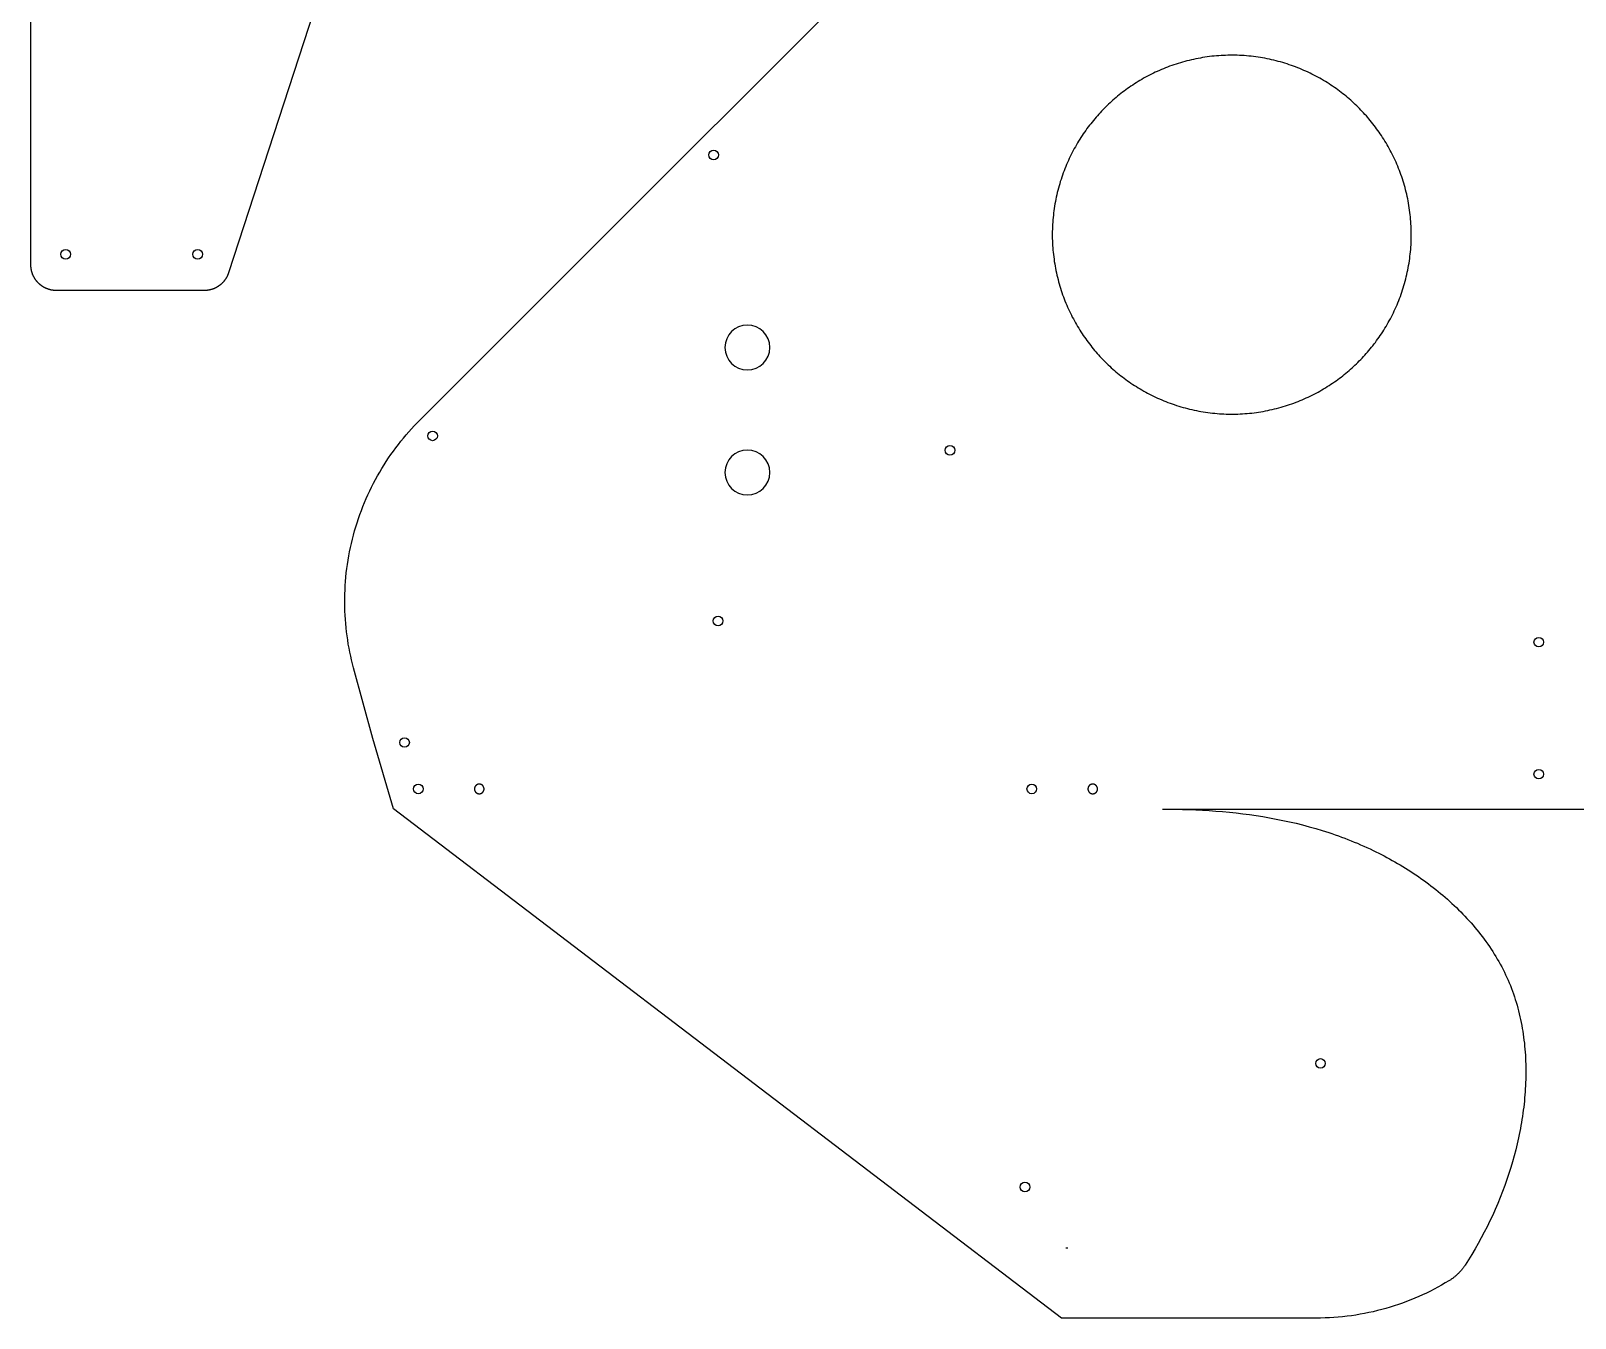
# Model space of a CAD drawing. Extents: x -30.1 to 30.1, y -20.4 to 27.1.
# Drawn here: x -30.11 to 0, y -20.42 to 4.69 of the extents above; entities that cross this region are included whole.
import ezdxf

# ---------------------------------------------------------------- set-up
doc = ezdxf.new("R2010")
doc.units = 0
doc.header["$LTSCALE"] = 15
doc.layers.add('CUT$EXTERIOR', color=1, linetype='CONTINUOUS')
doc.layers.add('CUT$INTERIOR', color=5, linetype='CONTINUOUS')

msp = doc.modelspace()

# ---------------------------------------------------------------- linework, layer by layer
at = {"layer": 'CUT$EXTERIOR'}
for p, q in [((-10.013, -20.418), (-23.043, -10.487)), ((-8.043, -10.49), (8.043, -10.49))]:
    msp.add_line(p, q, dxfattribs=at)
for points in [[(-22.636, 11.083), (-26.257, -0.032), (-26.259, -0.036), (-26.26, -0.04), (-26.262, -0.045), (-26.263, -0.049), (-26.265, -0.053), (-26.267, -0.058), (-26.268, -0.062), (-26.27, -0.066), (-26.272, -0.071), (-26.274, -0.075), (-26.276, -0.079), (-26.278, -0.084), (-26.28, -0.088), (-26.282, -0.092), (-26.284, -0.097), (-26.286, -0.101), (-26.288, -0.105), (-26.29, -0.109), (-26.292, -0.114), (-26.295, -0.118), (-26.297, -0.122), (-26.3, -0.126), (-26.302, -0.131), (-26.304, -0.135), (-26.307, -0.139), (-26.31, -0.143), (-26.312, -0.147), (-26.315, -0.151), (-26.318, -0.155), (-26.32, -0.159), (-26.323, -0.164), (-26.326, -0.168), (-26.329, -0.172), (-26.332, -0.176), (-26.335, -0.18), (-26.338, -0.183), (-26.341, -0.187), (-26.344, -0.191), (-26.347, -0.195), (-26.35, -0.199), (-26.354, -0.203), (-26.357, -0.207), (-26.36, -0.21), (-26.364, -0.214), (-26.367, -0.218), (-26.371, -0.221), (-26.374, -0.225), (-26.378, -0.229), (-26.381, -0.232), (-26.385, -0.236), (-26.388, -0.239), (-26.392, -0.243), (-26.396, -0.246), (-26.4, -0.249), (-26.403, -0.253), (-26.407, -0.256), (-26.411, -0.259), (-26.415, -0.263), (-26.419, -0.266), (-26.423, -0.269), (-26.427, -0.272), (-26.431, -0.275), (-26.435, -0.278), (-26.439, -0.281), (-26.443, -0.284), (-26.447, -0.287), (-26.451, -0.29), (-26.456, -0.293), (-26.46, -0.296), (-26.464, -0.298), (-26.468, -0.301), (-26.473, -0.304), (-26.477, -0.306), (-26.481, -0.309), (-26.486, -0.311), (-26.49, -0.314), (-26.495, -0.316), (-26.499, -0.319), (-26.504, -0.321), (-26.508, -0.323), (-26.513, -0.326), (-26.517, -0.328), (-26.522, -0.33), (-26.526, -0.332), (-26.531, -0.334), (-26.535, -0.336), (-26.54, -0.338), (-26.545, -0.34), (-26.549, -0.342), (-26.554, -0.344), (-26.559, -0.345), (-26.563, -0.347), (-26.568, -0.349), (-26.573, -0.35), (-26.577, -0.352), (-26.582, -0.353), (-26.587, -0.355), (-26.592, -0.356), (-26.596, -0.358), (-26.601, -0.359), (-26.606, -0.36), (-26.61, -0.361), (-26.615, -0.363), (-26.62, -0.364), (-26.625, -0.365), (-26.629, -0.366), (-26.634, -0.367), (-26.639, -0.368), (-26.644, -0.369), (-26.648, -0.369), (-26.653, -0.37), (-26.658, -0.371), (-26.663, -0.372), (-26.667, -0.372), (-26.672, -0.373), (-26.677, -0.374), (-26.682, -0.374), (-26.686, -0.374), (-26.691, -0.375), (-26.696, -0.375), (-26.7, -0.376), (-26.705, -0.376), (-26.71, -0.376), (-26.714, -0.376), (-26.719, -0.376), (-26.723, -0.377), (-26.728, -0.377), (-26.733, -0.377), (-29.611, -0.377), (-29.616, -0.377), (-29.622, -0.377), (-29.627, -0.376), (-29.633, -0.376), (-29.639, -0.376), (-29.644, -0.376), (-29.65, -0.375), (-29.656, -0.375), (-29.661, -0.374), (-29.667, -0.373), (-29.673, -0.373), (-29.678, -0.372), (-29.684, -0.371), (-29.69, -0.37), (-29.696, -0.369), (-29.702, -0.368), (-29.707, -0.367), (-29.713, -0.366), (-29.719, -0.365), (-29.725, -0.363), (-29.731, -0.362), (-29.737, -0.361), (-29.742, -0.359), (-29.748, -0.357), (-29.754, -0.356), (-29.76, -0.354), (-29.766, -0.352), (-29.771, -0.35), (-29.777, -0.348), (-29.783, -0.346), (-29.789, -0.344), (-29.795, -0.342), (-29.8, -0.339), (-29.806, -0.337), (-29.812, -0.334), (-29.818, -0.332), (-29.823, -0.329), (-29.829, -0.326), (-29.835, -0.324), (-29.84, -0.321), (-29.846, -0.318), (-29.851, -0.315), (-29.857, -0.312), (-29.862, -0.309), (-29.868, -0.305), (-29.873, -0.302), (-29.879, -0.299), (-29.884, -0.295), (-29.89, -0.292), (-29.895, -0.288), (-29.9, -0.284), (-29.905, -0.281), (-29.911, -0.277), (-29.916, -0.273), (-29.921, -0.269), (-29.926, -0.265), (-29.931, -0.261), (-29.936, -0.257), (-29.941, -0.252), (-29.945, -0.248), (-29.95, -0.244), (-29.955, -0.239), (-29.96, -0.235), (-29.964, -0.23), (-29.969, -0.226), (-29.973, -0.221), (-29.978, -0.216), (-29.982, -0.211), (-29.986, -0.207), (-29.991, -0.202), (-29.995, -0.197), (-29.999, -0.192), (-30.003, -0.187), (-30.007, -0.182), (-30.011, -0.177), (-30.015, -0.171), (-30.018, -0.166), (-30.022, -0.161), (-30.026, -0.156), (-30.029, -0.15), (-30.033, -0.145), (-30.036, -0.139), (-30.039, -0.134), (-30.043, -0.129), (-30.046, -0.123), (-30.049, -0.117), (-30.052, -0.112), (-30.055, -0.106), (-30.058, -0.101), (-30.06, -0.095), (-30.063, -0.089), (-30.066, -0.084), (-30.068, -0.078), (-30.071, -0.072), (-30.073, -0.066), (-30.076, -0.061), (-30.078, -0.055), (-30.08, -0.049), (-30.082, -0.043), (-30.084, -0.038), (-30.086, -0.032), (-30.088, -0.026), (-30.09, -0.02), (-30.091, -0.014), (-30.093, -0.008), (-30.094, -0.003), (-30.096, 0.003), (-30.097, 0.009), (-30.099, 0.015), (-30.1, 0.021), (-30.101, 0.027), (-30.102, 0.032), (-30.103, 0.038), (-30.104, 0.044), (-30.105, 0.05), (-30.106, 0.056), (-30.107, 0.061), (-30.107, 0.067), (-30.108, 0.073), (-30.109, 0.078), (-30.109, 0.084), (-30.109, 0.09), (-30.11, 0.095), (-30.11, 0.101), (-30.11, 0.107), (-30.11, 0.112), (-30.111, 0.118), (-30.111, 0.123), (-30.111, 22.29)], [(-23.043, -10.487), (-23.44, -9.114), (-23.82, -7.734), (-23.839, -7.658), (-23.858, -7.582), (-23.875, -7.505), (-23.892, -7.427), (-23.907, -7.349), (-23.921, -7.271), (-23.933, -7.192), (-23.945, -7.112), (-23.955, -7.032), (-23.964, -6.952), (-23.972, -6.871), (-23.978, -6.79), (-23.983, -6.708), (-23.987, -6.627), (-23.989, -6.545), (-23.99, -6.462), (-23.99, -6.38), (-23.988, -6.298), (-23.985, -6.215), (-23.981, -6.132), (-23.975, -6.049), (-23.968, -5.967), (-23.96, -5.884), (-23.95, -5.801), (-23.938, -5.718), (-23.926, -5.636), (-23.912, -5.553), (-23.896, -5.471), (-23.879, -5.389), (-23.861, -5.308), (-23.841, -5.226), (-23.82, -5.145), (-23.798, -5.064), (-23.774, -4.984), (-23.749, -4.904), (-23.723, -4.825), (-23.695, -4.746), (-23.666, -4.667), (-23.636, -4.589), (-23.605, -4.512), (-23.572, -4.435), (-23.538, -4.36), (-23.503, -4.284), (-23.466, -4.21), (-23.429, -4.136), (-23.39, -4.063), (-23.35, -3.99), (-23.309, -3.919), (-23.267, -3.848), (-23.224, -3.778), (-23.18, -3.709), (-23.135, -3.641), (-23.089, -3.574), (-23.042, -3.508), (-22.994, -3.443), (-22.945, -3.379), (-22.896, -3.316), (-22.845, -3.254), (-22.794, -3.192), (-22.742, -3.132), (-22.689, -3.073), (-22.635, -3.015), (-22.581, -2.958), (-22.526, -2.903), (-18.297, 1.327), (-12.143, 7.481)], [(-8.043, -10.49), (-7.784, -10.493), (-7.655, -10.495), (-7.525, -10.499), (-7.395, -10.505), (-7.264, -10.511), (-7.134, -10.519), (-7.003, -10.529), (-6.873, -10.54), (-6.742, -10.552), (-6.611, -10.566), (-6.481, -10.581), (-6.35, -10.598), (-6.22, -10.617), (-6.09, -10.638), (-5.959, -10.66), (-5.83, -10.684), (-5.7, -10.71), (-5.571, -10.738), (-5.442, -10.768), (-5.314, -10.8), (-5.186, -10.834), (-5.058, -10.87), (-4.931, -10.908), (-4.804, -10.948), (-4.741, -10.969), (-4.679, -10.991), (-4.616, -11.013), (-4.553, -11.036), (-4.491, -11.059), (-4.429, -11.083), (-4.367, -11.107), (-4.305, -11.133), (-4.243, -11.158), (-4.182, -11.185), (-4.12, -11.212), (-4.059, -11.239), (-3.998, -11.267), (-3.938, -11.296), (-3.884, -11.322), (-3.83, -11.349), (-3.777, -11.376), (-3.724, -11.404), (-3.671, -11.432), (-3.618, -11.461), (-3.566, -11.49), (-3.514, -11.52), (-3.462, -11.55), (-3.41, -11.58), (-3.359, -11.611), (-3.307, -11.643), (-3.256, -11.675), (-3.206, -11.707), (-3.156, -11.74), (-3.106, -11.774), (-3.056, -11.808), (-3.007, -11.842), (-2.958, -11.877), (-2.909, -11.912), (-2.861, -11.948), (-2.813, -11.984), (-2.766, -12.021), (-2.719, -12.058), (-2.672, -12.096), (-2.626, -12.134), (-2.58, -12.172), (-2.535, -12.211), (-2.49, -12.25), (-2.446, -12.29), (-2.402, -12.33), (-2.359, -12.371), (-2.316, -12.412), (-2.273, -12.453), (-2.231, -12.495), (-2.19, -12.537), (-2.149, -12.58), (-2.109, -12.623), (-2.069, -12.667), (-2.03, -12.711), (-1.991, -12.755), (-1.953, -12.8), (-1.916, -12.845), (-1.879, -12.89), (-1.843, -12.936), (-1.807, -12.982), (-1.772, -13.029), (-1.738, -13.076), (-1.704, -13.124), (-1.671, -13.171), (-1.639, -13.22), (-1.607, -13.268), (-1.576, -13.317), (-1.546, -13.367), (-1.517, -13.416), (-1.488, -13.466), (-1.46, -13.517), (-1.432, -13.568), (-1.406, -13.619), (-1.38, -13.67), (-1.355, -13.722), (-1.331, -13.774), (-1.307, -13.827), (-1.285, -13.88), (-1.263, -13.933), (-1.242, -13.987), (-1.222, -14.041), (-1.202, -14.095), (-1.184, -14.149), (-1.166, -14.204), (-1.149, -14.259), (-1.133, -14.315), (-1.117, -14.37), (-1.103, -14.426), (-1.089, -14.482), (-1.076, -14.539), (-1.063, -14.595), (-1.051, -14.652), (-1.041, -14.709), (-1.03, -14.767), (-1.021, -14.824), (-1.012, -14.882), (-1.004, -14.94), (-0.997, -14.998), (-0.99, -15.056), (-0.984, -15.115), (-0.979, -15.173), (-0.974, -15.232), (-0.97, -15.291), (-0.967, -15.35), (-0.965, -15.409), (-0.963, -15.468), (-0.962, -15.527), (-0.961, -15.587), (-0.961, -15.646), (-0.962, -15.706), (-0.963, -15.765), (-0.965, -15.825), (-0.968, -15.885), (-0.971, -15.945), (-0.975, -16.004), (-0.979, -16.064), (-0.984, -16.124), (-0.99, -16.184), (-0.996, -16.244), (-1.003, -16.303), (-1.01, -16.363), (-1.018, -16.423), (-1.027, -16.483), (-1.036, -16.542), (-1.046, -16.602), (-1.056, -16.661), (-1.067, -16.721), (-1.078, -16.78), (-1.09, -16.839), (-1.102, -16.899), (-1.115, -16.958), (-1.128, -17.017), (-1.157, -17.134), (-1.187, -17.251), (-1.219, -17.367), (-1.254, -17.483), (-1.29, -17.598), (-1.329, -17.717), (-1.371, -17.835), (-1.414, -17.952), (-1.46, -18.069), (-1.507, -18.184), (-1.556, -18.298), (-1.607, -18.412), (-1.66, -18.524), (-1.714, -18.635), (-1.771, -18.745), (-1.829, -18.854), (-1.888, -18.962), (-1.95, -19.069), (-2.013, -19.175), (-2.077, -19.279), (-2.143, -19.383), (-2.151, -19.394), (-2.159, -19.406), (-2.167, -19.417), (-2.175, -19.429), (-2.183, -19.44), (-2.192, -19.451), (-2.2, -19.462), (-2.209, -19.473), (-2.218, -19.483), (-2.227, -19.494), (-2.236, -19.504), (-2.246, -19.515), (-2.255, -19.525), (-2.265, -19.535), (-2.275, -19.545), (-2.285, -19.555), (-2.295, -19.564), (-2.305, -19.574), (-2.315, -19.583), (-2.326, -19.593), (-2.337, -19.602), (-2.347, -19.611), (-2.358, -19.619), (-2.369, -19.628), (-2.38, -19.637), (-2.391, -19.645), (-2.403, -19.653), (-2.414, -19.661), (-2.426, -19.669), (-2.437, -19.676), (-2.449, -19.684), (-2.461, -19.691), (-2.531, -19.733), (-2.603, -19.775), (-2.675, -19.815), (-2.749, -19.854), (-2.823, -19.892), (-2.898, -19.929), (-2.974, -19.965), (-3.05, -19.999), (-3.128, -20.032), (-3.206, -20.064), (-3.285, -20.095), (-3.365, -20.125), (-3.445, -20.153), (-3.526, -20.18), (-3.607, -20.205), (-3.689, -20.229), (-3.772, -20.252), (-3.855, -20.273), (-3.939, -20.293), (-4.023, -20.312), (-4.107, -20.329), (-4.191, -20.344), (-4.276, -20.358), (-4.362, -20.371), (-4.447, -20.382), (-4.533, -20.392), (-4.618, -20.4), (-4.704, -20.407), (-4.79, -20.412), (-4.876, -20.416), (-4.962, -20.418), (-5.048, -20.418), (-10.013, -20.418)]]:
    msp.add_lwpolyline(points, dxfattribs=at)
at = {"layer": 'CUT$INTERIOR'}
msp.add_line((-9.929, -19.049), (-9.891, -19.049), dxfattribs=at)
for points in [[(-4.176, 3.144), (-4.203, 3.172), (-4.231, 3.2), (-4.259, 3.227), (-4.287, 3.254), (-4.316, 3.281), (-4.345, 3.308), (-4.375, 3.334), (-4.405, 3.361), (-4.435, 3.387), (-4.466, 3.413), (-4.498, 3.438), (-4.529, 3.463), (-4.562, 3.489), (-4.594, 3.513), (-4.627, 3.538), (-4.661, 3.562), (-4.694, 3.586), (-4.729, 3.609), (-4.763, 3.632), (-4.798, 3.655), (-4.834, 3.678), (-4.87, 3.7), (-4.906, 3.722), (-4.942, 3.743), (-4.979, 3.764), (-5.017, 3.785), (-5.054, 3.805), (-5.092, 3.825), (-5.131, 3.845), (-5.169, 3.864), (-5.208, 3.882), (-5.248, 3.901), (-5.288, 3.918), (-5.328, 3.936), (-5.368, 3.952), (-5.409, 3.969), (-5.449, 3.985), (-5.491, 4), (-5.532, 4.015), (-5.574, 4.029), (-5.616, 4.043), (-5.658, 4.057), (-5.701, 4.069), (-5.744, 4.082), (-5.787, 4.094), (-5.83, 4.105), (-5.873, 4.116), (-5.917, 4.126), (-5.961, 4.136), (-6.005, 4.145), (-6.049, 4.153), (-6.093, 4.161), (-6.137, 4.169), (-6.182, 4.176), (-6.227, 4.182), (-6.272, 4.188), (-6.316, 4.193), (-6.361, 4.198), (-6.407, 4.202), (-6.452, 4.205), (-6.497, 4.208), (-6.542, 4.21), (-6.587, 4.212), (-6.633, 4.213), (-6.678, 4.213), (-6.723, 4.213), (-6.769, 4.213), (-6.814, 4.211), (-6.859, 4.21), (-6.904, 4.207), (-6.949, 4.204), (-6.994, 4.201), (-7.039, 4.196), (-7.084, 4.192), (-7.129, 4.186), (-7.174, 4.18), (-7.218, 4.174), (-7.263, 4.167), (-7.307, 4.159), (-7.351, 4.151), (-7.395, 4.143), (-7.439, 4.133), (-7.482, 4.124), (-7.526, 4.113), (-7.569, 4.102), (-7.612, 4.091), (-7.655, 4.079), (-7.697, 4.067), (-7.739, 4.054), (-7.781, 4.04), (-7.823, 4.026), (-7.865, 4.012), (-7.906, 3.997), (-7.947, 3.982), (-7.987, 3.966), (-8.028, 3.95), (-8.068, 3.933), (-8.107, 3.916), (-8.147, 3.898), (-8.186, 3.88), (-8.224, 3.861), (-8.263, 3.842), (-8.301, 3.823), (-8.338, 3.803), (-8.376, 3.783), (-8.413, 3.763), (-8.449, 3.742), (-8.485, 3.72), (-8.521, 3.699), (-8.557, 3.677), (-8.592, 3.655), (-8.626, 3.632), (-8.661, 3.609), (-8.695, 3.586), (-8.728, 3.562), (-8.761, 3.538), (-8.794, 3.514), (-8.826, 3.49), (-8.858, 3.465), (-8.889, 3.44), (-8.92, 3.415), (-8.951, 3.389), (-8.981, 3.363), (-9.011, 3.337), (-9.04, 3.311), (-9.069, 3.285), (-9.097, 3.258), (-9.125, 3.232), (-9.153, 3.205), (-9.181, 3.177), (-9.208, 3.149), (-9.235, 3.121), (-9.262, 3.092), (-9.289, 3.063), (-9.315, 3.033), (-9.342, 3.003), (-9.368, 2.973), (-9.394, 2.942), (-9.419, 2.91), (-9.444, 2.878), (-9.469, 2.846), (-9.494, 2.814), (-9.519, 2.781), (-9.543, 2.747), (-9.567, 2.713), (-9.59, 2.679), (-9.613, 2.645), (-9.636, 2.61), (-9.659, 2.574), (-9.681, 2.538), (-9.703, 2.502), (-9.724, 2.466), (-9.745, 2.429), (-9.766, 2.391), (-9.786, 2.354), (-9.806, 2.316), (-9.826, 2.277), (-9.845, 2.239), (-9.863, 2.199), (-9.881, 2.16), (-9.899, 2.12), (-9.916, 2.08), (-9.933, 2.04), (-9.95, 1.999), (-9.966, 1.958), (-9.981, 1.917), (-9.996, 1.876), (-10.01, 1.834), (-10.024, 1.792), (-10.038, 1.75), (-10.05, 1.707), (-10.063, 1.664), (-10.075, 1.621), (-10.086, 1.578), (-10.097, 1.535), (-10.107, 1.491), (-10.117, 1.447), (-10.126, 1.403), (-10.134, 1.359), (-10.142, 1.315), (-10.15, 1.27), (-10.157, 1.226), (-10.163, 1.181), (-10.169, 1.136), (-10.174, 1.091), (-10.179, 1.046), (-10.183, 1.001), (-10.186, 0.956), (-10.189, 0.911), (-10.191, 0.866), (-10.193, 0.821), (-10.194, 0.775), (-10.194, 0.73), (-10.194, 0.685), (-10.194, 0.639), (-10.192, 0.594), (-10.191, 0.549), (-10.188, 0.504), (-10.185, 0.459), (-10.182, 0.413), (-10.177, 0.369), (-10.173, 0.324), (-10.167, 0.279), (-10.161, 0.234), (-10.155, 0.19), (-10.148, 0.145), (-10.14, 0.101), (-10.132, 0.057), (-10.124, 0.013), (-10.114, -0.031), (-10.105, -0.074), (-10.094, -0.118), (-10.083, -0.161), (-10.072, -0.204), (-10.06, -0.247), (-10.048, -0.289), (-10.035, -0.331), (-10.021, -0.373), (-10.007, -0.415), (-9.993, -0.457), (-9.978, -0.498), (-9.963, -0.539), (-9.947, -0.579), (-9.931, -0.62), (-9.914, -0.66), (-9.897, -0.699), (-9.879, -0.739), (-9.861, -0.778), (-9.842, -0.817), (-9.823, -0.855), (-9.804, -0.893), (-9.784, -0.931), (-9.764, -0.968), (-9.744, -1.005), (-9.723, -1.041), (-9.701, -1.078), (-9.68, -1.113), (-9.658, -1.149), (-9.635, -1.184), (-9.613, -1.219), (-9.59, -1.253), (-9.567, -1.287), (-9.543, -1.32), (-9.519, -1.353), (-9.495, -1.386), (-9.471, -1.418), (-9.446, -1.45), (-9.421, -1.481), (-9.396, -1.512), (-9.37, -1.543), (-9.344, -1.573), (-9.318, -1.603), (-9.292, -1.632), (-9.266, -1.661), (-9.239, -1.689), (-9.213, -1.717), (-9.185, -1.745), (-9.158, -1.773), (-9.13, -1.8), (-9.102, -1.827), (-9.073, -1.854), (-9.044, -1.881), (-9.014, -1.907), (-8.984, -1.934), (-8.953, -1.96), (-8.923, -1.986), (-8.891, -2.011), (-8.859, -2.037), (-8.827, -2.062), (-8.795, -2.086), (-8.762, -2.111), (-8.728, -2.135), (-8.694, -2.159), (-8.66, -2.182), (-8.626, -2.206), (-8.59, -2.228), (-8.555, -2.251), (-8.519, -2.273), (-8.483, -2.295), (-8.447, -2.316), (-8.41, -2.337), (-8.372, -2.358), (-8.335, -2.378), (-8.297, -2.398), (-8.258, -2.418), (-8.219, -2.437), (-8.18, -2.455), (-8.141, -2.474), (-8.101, -2.491), (-8.061, -2.509), (-8.021, -2.525), (-7.98, -2.542), (-7.939, -2.558), (-7.898, -2.573), (-7.857, -2.588), (-7.815, -2.602), (-7.773, -2.616), (-7.73, -2.63), (-7.688, -2.643), (-7.645, -2.655), (-7.602, -2.667), (-7.559, -2.678), (-7.516, -2.689), (-7.472, -2.699), (-7.428, -2.709), (-7.384, -2.718), (-7.34, -2.726), (-7.296, -2.735), (-7.251, -2.742), (-7.207, -2.749), (-7.162, -2.755), (-7.117, -2.761), (-7.072, -2.766), (-7.027, -2.771), (-6.982, -2.775), (-6.937, -2.778), (-6.892, -2.781), (-6.847, -2.783), (-6.801, -2.785), (-6.756, -2.786), (-6.711, -2.787), (-6.666, -2.786), (-6.62, -2.786), (-6.575, -2.785), (-6.53, -2.783), (-6.485, -2.78), (-6.439, -2.777), (-6.394, -2.774), (-6.349, -2.77), (-6.305, -2.765), (-6.26, -2.759), (-6.215, -2.754), (-6.171, -2.747), (-6.126, -2.74), (-6.082, -2.733), (-6.038, -2.724), (-5.994, -2.716), (-5.95, -2.706), (-5.907, -2.697), (-5.863, -2.686), (-5.82, -2.676), (-5.777, -2.664), (-5.734, -2.652), (-5.692, -2.64), (-5.649, -2.627), (-5.607, -2.613), (-5.566, -2.6), (-5.524, -2.585), (-5.483, -2.57), (-5.442, -2.555), (-5.402, -2.539), (-5.361, -2.523), (-5.321, -2.506), (-5.281, -2.489), (-5.242, -2.471), (-5.203, -2.453), (-5.164, -2.434), (-5.126, -2.415), (-5.088, -2.396), (-5.05, -2.376), (-5.013, -2.356), (-4.976, -2.336), (-4.94, -2.315), (-4.903, -2.294), (-4.868, -2.272), (-4.832, -2.25), (-4.797, -2.228), (-4.762, -2.205), (-4.728, -2.182), (-4.694, -2.159), (-4.661, -2.135), (-4.628, -2.111), (-4.595, -2.087), (-4.563, -2.063), (-4.531, -2.038), (-4.5, -2.013), (-4.469, -1.988), (-4.438, -1.962), (-4.408, -1.937), (-4.378, -1.911), (-4.349, -1.884), (-4.32, -1.858), (-4.292, -1.831), (-4.264, -1.805), (-4.236, -1.778), (-4.208, -1.75), (-4.181, -1.722), (-4.154, -1.694), (-4.127, -1.665), (-4.1, -1.636), (-4.073, -1.606), (-4.047, -1.576), (-4.021, -1.546), (-3.995, -1.515), (-3.97, -1.483), (-3.944, -1.452), (-3.919, -1.419), (-3.895, -1.387), (-3.87, -1.354), (-3.846, -1.32), (-3.822, -1.287), (-3.799, -1.252), (-3.775, -1.218), (-3.752, -1.183), (-3.73, -1.147), (-3.708, -1.111), (-3.686, -1.075), (-3.665, -1.039), (-3.643, -1.002), (-3.623, -0.964), (-3.603, -0.927), (-3.583, -0.889), (-3.563, -0.85), (-3.544, -0.812), (-3.526, -0.773), (-3.507, -0.733), (-3.49, -0.693), (-3.472, -0.653), (-3.456, -0.613), (-3.439, -0.572), (-3.423, -0.531), (-3.408, -0.49), (-3.393, -0.449), (-3.379, -0.407), (-3.365, -0.365), (-3.351, -0.323), (-3.338, -0.28), (-3.326, -0.237), (-3.314, -0.194), (-3.303, -0.151), (-3.292, -0.108), (-3.282, -0.064), (-3.272, -0.02), (-3.263, 0.024), (-3.254, 0.068), (-3.246, 0.112), (-3.239, 0.157), (-3.232, 0.201), (-3.226, 0.246), (-3.22, 0.291), (-3.215, 0.335), (-3.21, 0.38), (-3.206, 0.426), (-3.203, 0.471), (-3.2, 0.516), (-3.198, 0.561), (-3.196, 0.606), (-3.195, 0.652), (-3.194, 0.697), (-3.195, 0.742), (-3.195, 0.788), (-3.196, 0.833), (-3.198, 0.878), (-3.201, 0.923), (-3.204, 0.968), (-3.207, 1.013), (-3.211, 1.058), (-3.216, 1.103), (-3.221, 1.148), (-3.227, 1.193), (-3.234, 1.237), (-3.241, 1.282), (-3.248, 1.326), (-3.257, 1.37), (-3.265, 1.414), (-3.274, 1.458), (-3.284, 1.501), (-3.295, 1.545), (-3.305, 1.588), (-3.317, 1.631), (-3.329, 1.674), (-3.341, 1.716), (-3.354, 1.758), (-3.367, 1.8), (-3.381, 1.842), (-3.396, 1.884), (-3.411, 1.925), (-3.426, 1.966), (-3.442, 2.006), (-3.458, 2.047), (-3.475, 2.087), (-3.492, 2.126), (-3.51, 2.166), (-3.528, 2.205), (-3.547, 2.243), (-3.565, 2.282), (-3.585, 2.32), (-3.605, 2.358), (-3.625, 2.395), (-3.645, 2.432), (-3.666, 2.468), (-3.687, 2.505), (-3.709, 2.54), (-3.731, 2.576), (-3.753, 2.611), (-3.776, 2.645), (-3.799, 2.68), (-3.822, 2.714), (-3.846, 2.747), (-3.87, 2.78), (-3.894, 2.813), (-3.918, 2.845), (-3.943, 2.877), (-3.968, 2.908), (-3.993, 2.939), (-4.019, 2.97), (-4.044, 3), (-4.07, 3.03), (-4.097, 3.059), (-4.123, 3.088), (-4.149, 3.116)], [(-21.274, -10.097), (-21.274, -10.096), (-21.274, -10.095), (-21.274, -10.094), (-21.274, -10.093), (-21.274, -10.092), (-21.274, -10.091), (-21.274, -10.09), (-21.274, -10.089), (-21.275, -10.088), (-21.275, -10.087), (-21.275, -10.086), (-21.275, -10.085), (-21.275, -10.084), (-21.275, -10.082), (-21.275, -10.081), (-21.276, -10.08), (-21.276, -10.079), (-21.276, -10.078), (-21.276, -10.077), (-21.277, -10.076), (-21.277, -10.075), (-21.277, -10.074), (-21.277, -10.073), (-21.278, -10.072), (-21.278, -10.07), (-21.278, -10.069), (-21.279, -10.068), (-21.279, -10.067), (-21.279, -10.066), (-21.28, -10.065), (-21.28, -10.064), (-21.281, -10.063), (-21.281, -10.062), (-21.281, -10.061), (-21.282, -10.06), (-21.282, -10.058), (-21.283, -10.057), (-21.283, -10.056), (-21.284, -10.055), (-21.285, -10.054), (-21.285, -10.053), (-21.286, -10.052), (-21.286, -10.051), (-21.287, -10.05), (-21.287, -10.049), (-21.288, -10.048), (-21.289, -10.047), (-21.289, -10.046), (-21.29, -10.045), (-21.291, -10.044), (-21.291, -10.043), (-21.292, -10.042), (-21.293, -10.041), (-21.293, -10.04), (-21.294, -10.039), (-21.295, -10.038), (-21.296, -10.037), (-21.297, -10.036), (-21.297, -10.035), (-21.298, -10.035), (-21.299, -10.034), (-21.3, -10.033), (-21.301, -10.032), (-21.301, -10.031), (-21.302, -10.03), (-21.303, -10.029), (-21.304, -10.028), (-21.305, -10.028), (-21.306, -10.027), (-21.307, -10.026), (-21.308, -10.025), (-21.309, -10.025), (-21.31, -10.024), (-21.311, -10.023), (-21.312, -10.022), (-21.313, -10.022), (-21.313, -10.021), (-21.314, -10.02), (-21.315, -10.019), (-21.316, -10.019), (-21.317, -10.018), (-21.318, -10.018), (-21.32, -10.017), (-21.321, -10.016), (-21.322, -10.016), (-21.323, -10.015), (-21.324, -10.015), (-21.325, -10.014), (-21.326, -10.013), (-21.327, -10.013), (-21.328, -10.012), (-21.329, -10.012), (-21.33, -10.011), (-21.331, -10.011), (-21.332, -10.011), (-21.333, -10.01), (-21.334, -10.01), (-21.335, -10.009), (-21.337, -10.009), (-21.338, -10.009), (-21.339, -10.008), (-21.34, -10.008), (-21.341, -10.007), (-21.342, -10.007), (-21.343, -10.007), (-21.344, -10.007), (-21.345, -10.006), (-21.346, -10.006), (-21.347, -10.006), (-21.349, -10.006), (-21.35, -10.005), (-21.351, -10.005), (-21.352, -10.005), (-21.353, -10.005), (-21.354, -10.005), (-21.355, -10.004), (-21.356, -10.004), (-21.357, -10.004), (-21.358, -10.004), (-21.359, -10.004), (-21.36, -10.004), (-21.361, -10.004), (-21.363, -10.004), (-21.364, -10.004), (-21.365, -10.004), (-21.366, -10.004), (-21.367, -10.004), (-21.368, -10.004), (-21.369, -10.004), (-21.37, -10.004), (-21.371, -10.004), (-21.372, -10.004), (-21.373, -10.004), (-21.374, -10.004), (-21.375, -10.004), (-21.376, -10.004), (-21.377, -10.004), (-21.378, -10.004), (-21.379, -10.004), (-21.38, -10.004), (-21.382, -10.005), (-21.383, -10.005), (-21.384, -10.005), (-21.385, -10.005), (-21.386, -10.005), (-21.387, -10.006), (-21.388, -10.006), (-21.389, -10.006), (-21.39, -10.006), (-21.391, -10.007), (-21.392, -10.007), (-21.394, -10.007), (-21.395, -10.007), (-21.396, -10.008), (-21.397, -10.008), (-21.398, -10.009), (-21.399, -10.009), (-21.4, -10.009), (-21.401, -10.01), (-21.402, -10.01), (-21.403, -10.011), (-21.404, -10.011), (-21.406, -10.011), (-21.407, -10.012), (-21.408, -10.012), (-21.409, -10.013), (-21.41, -10.013), (-21.411, -10.014), (-21.412, -10.015), (-21.413, -10.015), (-21.414, -10.016), (-21.415, -10.016), (-21.416, -10.017), (-21.417, -10.018), (-21.418, -10.018), (-21.419, -10.019), (-21.42, -10.019), (-21.421, -10.02), (-21.422, -10.021), (-21.423, -10.022), (-21.424, -10.022), (-21.425, -10.023), (-21.426, -10.024), (-21.427, -10.025), (-21.428, -10.025), (-21.429, -10.026), (-21.43, -10.027), (-21.431, -10.028), (-21.431, -10.028), (-21.432, -10.029), (-21.433, -10.03), (-21.434, -10.031), (-21.435, -10.032), (-21.436, -10.033), (-21.437, -10.034), (-21.437, -10.035), (-21.438, -10.035), (-21.439, -10.036), (-21.44, -10.037), (-21.441, -10.038), (-21.441, -10.039), (-21.442, -10.04), (-21.443, -10.041), (-21.444, -10.042), (-21.444, -10.043), (-21.445, -10.044), (-21.446, -10.045), (-21.446, -10.046), (-21.447, -10.047), (-21.448, -10.048), (-21.448, -10.049), (-21.449, -10.05), (-21.449, -10.051), (-21.45, -10.052), (-21.451, -10.053), (-21.451, -10.054), (-21.452, -10.055), (-21.452, -10.056), (-21.453, -10.057), (-21.453, -10.058), (-21.454, -10.06), (-21.454, -10.061), (-21.455, -10.062), (-21.455, -10.063), (-21.455, -10.064), (-21.456, -10.065), (-21.456, -10.066), (-21.457, -10.067), (-21.457, -10.068), (-21.457, -10.069), (-21.458, -10.07), (-21.458, -10.072), (-21.458, -10.073), (-21.459, -10.074), (-21.459, -10.075), (-21.459, -10.076), (-21.459, -10.077), (-21.46, -10.078), (-21.46, -10.079), (-21.46, -10.08), (-21.46, -10.081), (-21.46, -10.082), (-21.461, -10.084), (-21.461, -10.085), (-21.461, -10.086), (-21.461, -10.087), (-21.461, -10.088), (-21.461, -10.089), (-21.461, -10.09), (-21.461, -10.091), (-21.461, -10.092), (-21.461, -10.093), (-21.461, -10.094), (-21.462, -10.095), (-21.462, -10.096), (-21.462, -10.097), (-21.462, -10.098), (-21.462, -10.099), (-21.461, -10.1), (-21.461, -10.101), (-21.461, -10.103), (-21.461, -10.104), (-21.461, -10.105), (-21.461, -10.106), (-21.461, -10.107), (-21.461, -10.108), (-21.461, -10.109), (-21.461, -10.11), (-21.461, -10.111), (-21.46, -10.112), (-21.46, -10.113), (-21.46, -10.114), (-21.46, -10.115), (-21.46, -10.117), (-21.459, -10.118), (-21.459, -10.119), (-21.459, -10.12), (-21.459, -10.121), (-21.458, -10.122), (-21.458, -10.123), (-21.458, -10.124), (-21.457, -10.125), (-21.457, -10.126), (-21.457, -10.127), (-21.456, -10.129), (-21.456, -10.13), (-21.455, -10.131), (-21.455, -10.132), (-21.455, -10.133), (-21.454, -10.134), (-21.454, -10.135), (-21.453, -10.136), (-21.453, -10.137), (-21.452, -10.138), (-21.452, -10.139), (-21.451, -10.14), (-21.451, -10.141), (-21.45, -10.142), (-21.449, -10.143), (-21.449, -10.145), (-21.448, -10.146), (-21.448, -10.147), (-21.447, -10.148), (-21.446, -10.149), (-21.446, -10.15), (-21.445, -10.151), (-21.444, -10.152), (-21.444, -10.153), (-21.443, -10.154), (-21.442, -10.154), (-21.441, -10.155), (-21.441, -10.156), (-21.44, -10.157), (-21.439, -10.158), (-21.438, -10.159), (-21.437, -10.16), (-21.437, -10.161), (-21.436, -10.162), (-21.435, -10.163), (-21.434, -10.164), (-21.433, -10.164), (-21.432, -10.165), (-21.431, -10.166), (-21.431, -10.167), (-21.43, -10.168), (-21.429, -10.169), (-21.428, -10.169), (-21.427, -10.17), (-21.426, -10.171), (-21.425, -10.172), (-21.424, -10.172), (-21.423, -10.173), (-21.422, -10.174), (-21.421, -10.174), (-21.42, -10.175), (-21.419, -10.176), (-21.418, -10.176), (-21.417, -10.177), (-21.416, -10.178), (-21.415, -10.178), (-21.414, -10.179), (-21.413, -10.179), (-21.412, -10.18), (-21.411, -10.181), (-21.41, -10.181), (-21.409, -10.182), (-21.408, -10.182), (-21.407, -10.183), (-21.406, -10.183), (-21.404, -10.184), (-21.403, -10.184), (-21.402, -10.184), (-21.401, -10.185), (-21.4, -10.185), (-21.399, -10.186), (-21.398, -10.186), (-21.397, -10.186), (-21.396, -10.187), (-21.395, -10.187), (-21.394, -10.187), (-21.392, -10.188), (-21.391, -10.188), (-21.39, -10.188), (-21.389, -10.189), (-21.388, -10.189), (-21.387, -10.189), (-21.386, -10.189), (-21.385, -10.189), (-21.384, -10.19), (-21.383, -10.19), (-21.382, -10.19), (-21.38, -10.19), (-21.379, -10.19), (-21.378, -10.19), (-21.377, -10.191), (-21.376, -10.191), (-21.375, -10.191), (-21.374, -10.191), (-21.373, -10.191), (-21.372, -10.191), (-21.371, -10.191), (-21.37, -10.191), (-21.369, -10.191), (-21.368, -10.191), (-21.367, -10.191), (-21.366, -10.191), (-21.365, -10.191), (-21.364, -10.191), (-21.363, -10.191), (-21.361, -10.191), (-21.36, -10.191), (-21.359, -10.191), (-21.358, -10.191), (-21.357, -10.19), (-21.356, -10.19), (-21.355, -10.19), (-21.354, -10.19), (-21.353, -10.19), (-21.352, -10.19), (-21.351, -10.189), (-21.35, -10.189), (-21.349, -10.189), (-21.347, -10.189), (-21.346, -10.189), (-21.345, -10.188), (-21.344, -10.188), (-21.343, -10.188), (-21.342, -10.187), (-21.341, -10.187), (-21.34, -10.187), (-21.339, -10.186), (-21.338, -10.186), (-21.337, -10.186), (-21.335, -10.185), (-21.334, -10.185), (-21.333, -10.184), (-21.332, -10.184), (-21.331, -10.184), (-21.33, -10.183), (-21.329, -10.183), (-21.328, -10.182), (-21.327, -10.182), (-21.326, -10.181), (-21.325, -10.181), (-21.324, -10.18), (-21.323, -10.179), (-21.322, -10.179), (-21.321, -10.178), (-21.32, -10.178), (-21.318, -10.177), (-21.317, -10.176), (-21.316, -10.176), (-21.315, -10.175), (-21.314, -10.174), (-21.313, -10.174), (-21.313, -10.173), (-21.312, -10.172), (-21.311, -10.172), (-21.31, -10.171), (-21.309, -10.17), (-21.308, -10.169), (-21.307, -10.169), (-21.306, -10.168), (-21.305, -10.167), (-21.304, -10.166), (-21.303, -10.165), (-21.302, -10.164), (-21.301, -10.164), (-21.301, -10.163), (-21.3, -10.162), (-21.299, -10.161), (-21.298, -10.16), (-21.297, -10.159), (-21.297, -10.158), (-21.296, -10.157), (-21.295, -10.156), (-21.294, -10.155), (-21.293, -10.154), (-21.293, -10.154), (-21.292, -10.153), (-21.291, -10.152), (-21.291, -10.151), (-21.29, -10.15), (-21.289, -10.149), (-21.289, -10.148), (-21.288, -10.147), (-21.287, -10.146), (-21.287, -10.145), (-21.286, -10.143), (-21.286, -10.142), (-21.285, -10.141), (-21.285, -10.14), (-21.284, -10.139), (-21.283, -10.138), (-21.283, -10.137), (-21.282, -10.136), (-21.282, -10.135), (-21.281, -10.134), (-21.281, -10.133), (-21.281, -10.132), (-21.28, -10.131), (-21.28, -10.13), (-21.279, -10.129), (-21.279, -10.127), (-21.279, -10.126), (-21.278, -10.125), (-21.278, -10.124), (-21.278, -10.123), (-21.277, -10.122), (-21.277, -10.121), (-21.277, -10.12), (-21.277, -10.119), (-21.276, -10.118), (-21.276, -10.117), (-21.276, -10.115), (-21.276, -10.114), (-21.275, -10.113), (-21.275, -10.112), (-21.275, -10.111), (-21.275, -10.11), (-21.275, -10.109), (-21.275, -10.108), (-21.275, -10.107), (-21.274, -10.106), (-21.274, -10.105), (-21.274, -10.104), (-21.274, -10.103), (-21.274, -10.101), (-21.274, -10.1), (-21.274, -10.099), (-21.274, -10.098)], [(-9.313, -10.097), (-9.313, -10.096), (-9.313, -10.095), (-9.313, -10.094), (-9.313, -10.093), (-9.313, -10.092), (-9.313, -10.091), (-9.313, -10.09), (-9.313, -10.089), (-9.313, -10.088), (-9.313, -10.087), (-9.313, -10.086), (-9.313, -10.085), (-9.314, -10.084), (-9.314, -10.082), (-9.314, -10.081), (-9.314, -10.08), (-9.314, -10.079), (-9.314, -10.078), (-9.315, -10.077), (-9.315, -10.076), (-9.315, -10.075), (-9.316, -10.074), (-9.316, -10.073), (-9.316, -10.072), (-9.316, -10.07), (-9.317, -10.069), (-9.317, -10.068), (-9.317, -10.067), (-9.318, -10.066), (-9.318, -10.065), (-9.319, -10.064), (-9.319, -10.063), (-9.32, -10.062), (-9.32, -10.061), (-9.32, -10.06), (-9.321, -10.058), (-9.321, -10.057), (-9.322, -10.056), (-9.322, -10.055), (-9.323, -10.054), (-9.324, -10.053), (-9.324, -10.052), (-9.325, -10.051), (-9.325, -10.05), (-9.326, -10.049), (-9.326, -10.048), (-9.327, -10.047), (-9.328, -10.046), (-9.328, -10.045), (-9.329, -10.044), (-9.33, -10.043), (-9.331, -10.042), (-9.331, -10.041), (-9.332, -10.04), (-9.333, -10.039), (-9.333, -10.038), (-9.334, -10.037), (-9.335, -10.036), (-9.336, -10.035), (-9.337, -10.035), (-9.337, -10.034), (-9.338, -10.033), (-9.339, -10.032), (-9.34, -10.031), (-9.341, -10.03), (-9.342, -10.029), (-9.343, -10.028), (-9.343, -10.028), (-9.344, -10.027), (-9.345, -10.026), (-9.346, -10.025), (-9.347, -10.025), (-9.348, -10.024), (-9.349, -10.023), (-9.35, -10.022), (-9.351, -10.022), (-9.352, -10.021), (-9.353, -10.02), (-9.354, -10.019), (-9.355, -10.019), (-9.356, -10.018), (-9.357, -10.018), (-9.358, -10.017), (-9.359, -10.016), (-9.36, -10.016), (-9.361, -10.015), (-9.362, -10.015), (-9.363, -10.014), (-9.364, -10.013), (-9.365, -10.013), (-9.366, -10.012), (-9.367, -10.012), (-9.369, -10.011), (-9.37, -10.011), (-9.371, -10.011), (-9.372, -10.01), (-9.373, -10.01), (-9.374, -10.009), (-9.375, -10.009), (-9.376, -10.009), (-9.377, -10.008), (-9.378, -10.008), (-9.379, -10.007), (-9.38, -10.007), (-9.382, -10.007), (-9.383, -10.007), (-9.384, -10.006), (-9.385, -10.006), (-9.386, -10.006), (-9.387, -10.006), (-9.388, -10.005), (-9.389, -10.005), (-9.39, -10.005), (-9.391, -10.005), (-9.392, -10.005), (-9.394, -10.004), (-9.395, -10.004), (-9.396, -10.004), (-9.397, -10.004), (-9.398, -10.004), (-9.399, -10.004), (-9.4, -10.004), (-9.401, -10.004), (-9.402, -10.004), (-9.403, -10.004), (-9.404, -10.004), (-9.405, -10.004), (-9.406, -10.004), (-9.407, -10.004), (-9.408, -10.004), (-9.409, -10.004), (-9.41, -10.004), (-9.411, -10.004), (-9.413, -10.004), (-9.414, -10.004), (-9.415, -10.004), (-9.416, -10.004), (-9.417, -10.004), (-9.418, -10.004), (-9.419, -10.004), (-9.42, -10.005), (-9.421, -10.005), (-9.422, -10.005), (-9.423, -10.005), (-9.424, -10.005), (-9.425, -10.006), (-9.427, -10.006), (-9.428, -10.006), (-9.429, -10.006), (-9.43, -10.007), (-9.431, -10.007), (-9.432, -10.007), (-9.433, -10.007), (-9.434, -10.008), (-9.435, -10.008), (-9.436, -10.009), (-9.438, -10.009), (-9.439, -10.009), (-9.44, -10.01), (-9.441, -10.01), (-9.442, -10.011), (-9.443, -10.011), (-9.444, -10.011), (-9.445, -10.012), (-9.446, -10.012), (-9.447, -10.013), (-9.448, -10.013), (-9.449, -10.014), (-9.45, -10.015), (-9.451, -10.015), (-9.452, -10.016), (-9.453, -10.016), (-9.455, -10.017), (-9.456, -10.018), (-9.457, -10.018), (-9.458, -10.019), (-9.459, -10.019), (-9.46, -10.02), (-9.461, -10.021), (-9.462, -10.022), (-9.462, -10.022), (-9.463, -10.023), (-9.464, -10.024), (-9.465, -10.025), (-9.466, -10.025), (-9.467, -10.026), (-9.468, -10.027), (-9.469, -10.028), (-9.47, -10.028), (-9.471, -10.029), (-9.472, -10.03), (-9.473, -10.031), (-9.473, -10.032), (-9.474, -10.033), (-9.475, -10.034), (-9.476, -10.035), (-9.477, -10.035), (-9.477, -10.036), (-9.478, -10.037), (-9.479, -10.038), (-9.48, -10.039), (-9.481, -10.04), (-9.481, -10.041), (-9.482, -10.042), (-9.483, -10.043), (-9.483, -10.044), (-9.484, -10.045), (-9.485, -10.046), (-9.485, -10.047), (-9.486, -10.048), (-9.487, -10.049), (-9.487, -10.05), (-9.488, -10.051), (-9.488, -10.052), (-9.489, -10.053), (-9.49, -10.054), (-9.49, -10.055), (-9.491, -10.056), (-9.491, -10.057), (-9.492, -10.058), (-9.492, -10.06), (-9.493, -10.061), (-9.493, -10.062), (-9.493, -10.063), (-9.494, -10.064), (-9.494, -10.065), (-9.495, -10.066), (-9.495, -10.067), (-9.495, -10.068), (-9.496, -10.069), (-9.496, -10.07), (-9.496, -10.072), (-9.497, -10.073), (-9.497, -10.074), (-9.497, -10.075), (-9.498, -10.076), (-9.498, -10.077), (-9.498, -10.078), (-9.498, -10.079), (-9.498, -10.08), (-9.499, -10.081), (-9.499, -10.082), (-9.499, -10.084), (-9.499, -10.085), (-9.499, -10.086), (-9.499, -10.087), (-9.5, -10.088), (-9.5, -10.089), (-9.5, -10.09), (-9.5, -10.091), (-9.5, -10.092), (-9.5, -10.093), (-9.5, -10.094), (-9.5, -10.095), (-9.5, -10.096), (-9.5, -10.097), (-9.5, -10.098), (-9.5, -10.099), (-9.5, -10.1), (-9.5, -10.101), (-9.5, -10.103), (-9.5, -10.104), (-9.5, -10.105), (-9.5, -10.106), (-9.5, -10.107), (-9.499, -10.108), (-9.499, -10.109), (-9.499, -10.11), (-9.499, -10.111), (-9.499, -10.112), (-9.499, -10.113), (-9.498, -10.114), (-9.498, -10.115), (-9.498, -10.117), (-9.498, -10.118), (-9.498, -10.119), (-9.497, -10.12), (-9.497, -10.121), (-9.497, -10.122), (-9.496, -10.123), (-9.496, -10.124), (-9.496, -10.125), (-9.495, -10.126), (-9.495, -10.127), (-9.495, -10.129), (-9.494, -10.13), (-9.494, -10.131), (-9.493, -10.132), (-9.493, -10.133), (-9.493, -10.134), (-9.492, -10.135), (-9.492, -10.136), (-9.491, -10.137), (-9.491, -10.138), (-9.49, -10.139), (-9.49, -10.14), (-9.489, -10.141), (-9.488, -10.142), (-9.488, -10.143), (-9.487, -10.145), (-9.487, -10.146), (-9.486, -10.147), (-9.485, -10.148), (-9.485, -10.149), (-9.484, -10.15), (-9.483, -10.151), (-9.483, -10.152), (-9.482, -10.153), (-9.481, -10.154), (-9.481, -10.154), (-9.48, -10.155), (-9.479, -10.156), (-9.478, -10.157), (-9.477, -10.158), (-9.477, -10.159), (-9.476, -10.16), (-9.475, -10.161), (-9.474, -10.162), (-9.473, -10.163), (-9.473, -10.164), (-9.472, -10.164), (-9.471, -10.165), (-9.47, -10.166), (-9.469, -10.167), (-9.468, -10.168), (-9.467, -10.169), (-9.466, -10.169), (-9.465, -10.17), (-9.464, -10.171), (-9.463, -10.172), (-9.462, -10.172), (-9.462, -10.173), (-9.461, -10.174), (-9.46, -10.174), (-9.459, -10.175), (-9.458, -10.176), (-9.457, -10.176), (-9.456, -10.177), (-9.455, -10.178), (-9.453, -10.178), (-9.452, -10.179), (-9.451, -10.179), (-9.45, -10.18), (-9.449, -10.181), (-9.448, -10.181), (-9.447, -10.182), (-9.446, -10.182), (-9.445, -10.183), (-9.444, -10.183), (-9.443, -10.184), (-9.442, -10.184), (-9.441, -10.184), (-9.44, -10.185), (-9.439, -10.185), (-9.438, -10.186), (-9.436, -10.186), (-9.435, -10.186), (-9.434, -10.187), (-9.433, -10.187), (-9.432, -10.187), (-9.431, -10.188), (-9.43, -10.188), (-9.429, -10.188), (-9.428, -10.189), (-9.427, -10.189), (-9.425, -10.189), (-9.424, -10.189), (-9.423, -10.189), (-9.422, -10.19), (-9.421, -10.19), (-9.42, -10.19), (-9.419, -10.19), (-9.418, -10.19), (-9.417, -10.19), (-9.416, -10.191), (-9.415, -10.191), (-9.414, -10.191), (-9.413, -10.191), (-9.411, -10.191), (-9.41, -10.191), (-9.409, -10.191), (-9.408, -10.191), (-9.407, -10.191), (-9.406, -10.191), (-9.405, -10.191), (-9.404, -10.191), (-9.403, -10.191), (-9.402, -10.191), (-9.401, -10.191), (-9.4, -10.191), (-9.399, -10.191), (-9.398, -10.191), (-9.397, -10.191), (-9.396, -10.19), (-9.395, -10.19), (-9.394, -10.19), (-9.392, -10.19), (-9.391, -10.19), (-9.39, -10.19), (-9.389, -10.189), (-9.388, -10.189), (-9.387, -10.189), (-9.386, -10.189), (-9.385, -10.189), (-9.384, -10.188), (-9.383, -10.188), (-9.382, -10.188), (-9.38, -10.187), (-9.379, -10.187), (-9.378, -10.187), (-9.377, -10.186), (-9.376, -10.186), (-9.375, -10.186), (-9.374, -10.185), (-9.373, -10.185), (-9.372, -10.184), (-9.371, -10.184), (-9.37, -10.184), (-9.369, -10.183), (-9.367, -10.183), (-9.366, -10.182), (-9.365, -10.182), (-9.364, -10.181), (-9.363, -10.181), (-9.362, -10.18), (-9.361, -10.179), (-9.36, -10.179), (-9.359, -10.178), (-9.358, -10.178), (-9.357, -10.177), (-9.356, -10.176), (-9.355, -10.176), (-9.354, -10.175), (-9.353, -10.174), (-9.352, -10.174), (-9.351, -10.173), (-9.35, -10.172), (-9.349, -10.172), (-9.348, -10.171), (-9.347, -10.17), (-9.346, -10.169), (-9.345, -10.169), (-9.344, -10.168), (-9.343, -10.167), (-9.343, -10.166), (-9.342, -10.165), (-9.341, -10.164), (-9.34, -10.164), (-9.339, -10.163), (-9.338, -10.162), (-9.337, -10.161), (-9.337, -10.16), (-9.336, -10.159), (-9.335, -10.158), (-9.334, -10.157), (-9.333, -10.156), (-9.333, -10.155), (-9.332, -10.154), (-9.331, -10.154), (-9.331, -10.153), (-9.33, -10.152), (-9.329, -10.151), (-9.328, -10.15), (-9.328, -10.149), (-9.327, -10.148), (-9.326, -10.147), (-9.326, -10.146), (-9.325, -10.145), (-9.325, -10.143), (-9.324, -10.142), (-9.324, -10.141), (-9.323, -10.14), (-9.322, -10.139), (-9.322, -10.138), (-9.321, -10.137), (-9.321, -10.136), (-9.32, -10.135), (-9.32, -10.134), (-9.32, -10.133), (-9.319, -10.132), (-9.319, -10.131), (-9.318, -10.13), (-9.318, -10.129), (-9.317, -10.127), (-9.317, -10.126), (-9.317, -10.125), (-9.316, -10.124), (-9.316, -10.123), (-9.316, -10.122), (-9.316, -10.121), (-9.315, -10.12), (-9.315, -10.119), (-9.315, -10.118), (-9.314, -10.117), (-9.314, -10.115), (-9.314, -10.114), (-9.314, -10.113), (-9.314, -10.112), (-9.314, -10.111), (-9.313, -10.11), (-9.313, -10.109), (-9.313, -10.108), (-9.313, -10.107), (-9.313, -10.106), (-9.313, -10.105), (-9.313, -10.104), (-9.313, -10.103), (-9.313, -10.101), (-9.313, -10.1), (-9.313, -10.099), (-9.313, -10.098)]]:
    msp.add_lwpolyline(points, close=True, dxfattribs=at)
for centre, radius in [((-16.799, 2.268), 0.0938), ((-16.799, 2.268), 0.0937), ((-29.433, 0.331), 0.0937), ((-26.858, 0.331), 0.0937), ((-22.278, -3.211), 0.0938), ((-12.19, -3.493), 0.0937), ((-16.711, -6.821), 0.0938), ((-0.708, -7.234), 0.0937), ((-22.825, -9.191), 0.0937), ((-0.708, -9.809), 0.0937), ((-22.555, -10.097), 0.0938), ((-10.594, -10.097), 0.0938), ((-4.965, -15.451), 0.0938), ((-10.727, -17.862), 0.0938)]:
    msp.add_circle(centre, radius, dxfattribs=at)
at = {"layer": 'CUT$INTERIOR', "extrusion": (0, 0, -1)}
for centre in [(16.14, -1.487), (16.14, -3.925)]:
    msp.add_circle(centre, 0.438, dxfattribs=at)

doc.saveas('drawing.dxf')
